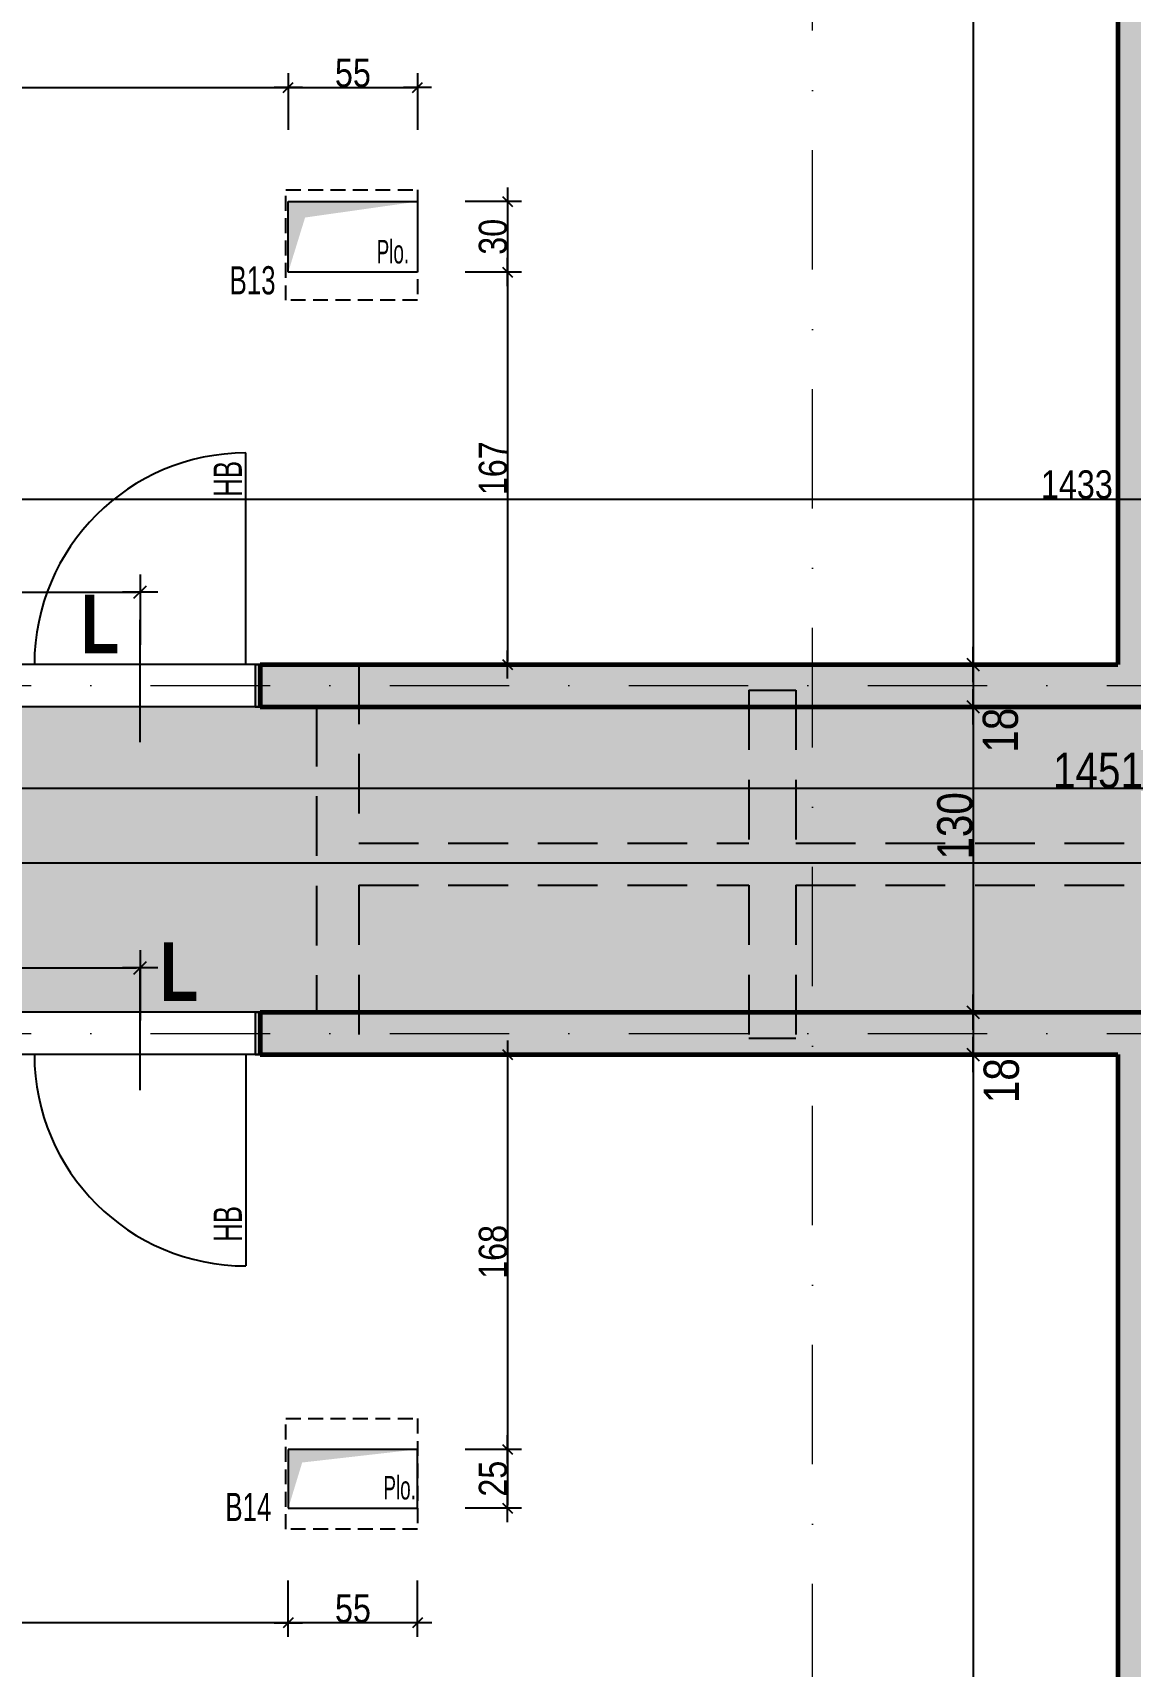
# Model space of a CAD drawing. Header units: millimetres. Extents: x 0 to 26881, y -27198 to -22998.
# Drawn here: x 21583 to 22049, y -24832 to -24137 of the extents above; entities that cross this region are included whole.
import ezdxf
from ezdxf.enums import TextEntityAlignment as Align

# ---------------------------------------------------------------- set-up
doc = ezdxf.new("R2010")
doc.units = ezdxf.units.MM
for name, pattern in [('CACHE', [9.525, 6.35, -3.175]), ('CACHEX2', [19.05, 12.7, -6.35]), ('TIRETPTX2', [50.8, 25.4, -12.7, 0, -12.7])]:
    doc.linetypes.add(name, pattern=pattern)
for name, color, linetype in [('01_cote_gen', 4, 'Continuous'), ('01_linteaux', 2, 'Continuous'), ('01_murs_sup', 2, 'CACHEX2'), ('01_poch_murs', 253, 'Continuous'), ('01_resv', 32, 'Continuous'), ('01_texte', 230, 'Continuous'), ('AA_COTES', 2, 'Continuous')]:
    doc.layers.add(name, color=color, linetype=linetype)
doc.layers.add('01_murs_coup', color=5, linetype='Continuous', lineweight=60)
doc.layers.add('01_tram_axes', color=2, linetype='TIRETPTX2', lineweight=9)
doc.styles.add('ARIAL NA', font='ARIALN.TTF')
doc.styles.add('impact', font='impact.ttf')
doc.styles.add('STYLE2', font='ARIALN.TTF')
doc.dimstyles.new('JB50', dxfattribs={"dimscale": 0.1, "dimtxt": 150, "dimasz": 15, "dimexe": 0.1, "dimexo": 0.1, "dimgap": 0.09, "dimtad": 1, "dimdec": 1, "dimdsep": 46, "dimtxsty": 'STYLE2', "dimblk1": 'BOND_G', "dimblk2": 'BOND_D', "dimsah": 1, "dimcen": 1.5, "dimdle": 0.01, "dimse1": 1, "dimse2": 1, "dimclrd": 4, "dimclre": 2, "dimclrt": 6, "dimazin": 2, "dimtfac": 2.333333, "dimtdec": 1, "dimtix": 1, "dimtmove": 2, "dimatfit": 3, "dimldrblk": 'BOND_G', "dimfxl": 1, "dimtolj": 1, "dimtzin": 0, "dimarcsym": 0})
doc.dimstyles.new('JB50res', dxfattribs={"dimscale": 0.1, "dimtxt": 120, "dimasz": 12, "dimexe": 0.1, "dimexo": 0.1, "dimgap": 0.09, "dimtad": 1, "dimdec": 1, "dimdsep": 46, "dimtxsty": 'STYLE2', "dimblk1": 'BOND_G', "dimblk2": 'BOND_D', "dimsah": 1, "dimcen": 1.5, "dimdle": 0.01, "dimse1": 1, "dimse2": 1, "dimclrd": 4, "dimclre": 2, "dimclrt": 6, "dimazin": 2, "dimtfac": 2.333333, "dimtdec": 1, "dimtix": 1, "dimtmove": 2, "dimatfit": 3, "dimldrblk": 'BOND_G', "dimfxl": 1, "dimtolj": 1, "dimtzin": 0, "dimarcsym": 0})

# ---------------------------------------------------------------- blocks, each defined once
blk = doc.blocks.new('BOND_G')
at = {"layer": 'AA_COTES', "color": 0}
for p, q in [((0, -5), (0, 15)), ((5, 0), (-5, 0)), ((1.77, 1.77), (-1.77, -1.77))]:
    blk.add_line(p, q, dxfattribs=at)
blk = doc.blocks.new('BOND_D')
at = {"layer": 'AA_COTES', "color": 0}
for p, q in [((0, 5), (0, -15)), ((5, 0), (-5, 0)), ((-1.77, -1.77), (1.77, 1.77))]:
    blk.add_line(p, q, dxfattribs=at)
blk = doc.blocks.new('*D3416')
at = {"layer": '01_cote_gen', "color": 4, "lineweight": -2, "ltscale": 0.1, "transparency": 16777216}
blk.add_line((21327.72, -24374.6), (21626.72, -24374.6), dxfattribs=at)
at = {"layer": 'Defpoints', "color": 0, "ltscale": 0.1, "transparency": 16777216}
for p in [(21326.22, -24293.84), (21628.22, -24374.6), (21628.22, -24386.39)]:
    blk.add_point(p, dxfattribs=at)
at = {"layer": '01_cote_gen', "color": 4, "lineweight": -2, "ltscale": 0.1, "transparency": 16777216, "xscale": 1.5, "yscale": 1.5, "zscale": 1.5, "rotation": 180}
blk.add_blockref('BOND_G', (21326.22, -24374.6), dxfattribs=at)
at = {"layer": '01_cote_gen', "color": 4, "lineweight": -2, "ltscale": 0.1, "transparency": 16777216, "xscale": 1.5, "yscale": 1.5, "zscale": 1.5}
blk.add_blockref('BOND_D', (21628.22, -24374.6), dxfattribs=at)
at = {"layer": '01_cote_gen', "color": 6, "ltscale": 0.1, "transparency": 16777216, "insert": (21477.22, -24366.93), "char_height": 15, "attachment_point": 5, "style": 'STYLE2'}
blk.add_mtext('\\A1;302', dxfattribs=at)
blk = doc.blocks.new('*D3421')
at = {"layer": '01_cote_gen', "color": 4, "lineweight": -2, "ltscale": 0.1, "transparency": 16777216}
blk.add_line((22759.72, -24458.23), (21311.72, -24458.23), dxfattribs=at)
at = {"layer": 'Defpoints', "color": 0, "ltscale": 0.1, "transparency": 16777216}
for p in [(22761.22, -24423.41), (21310.22, -24436.94), (21310.22, -24458.23)]:
    blk.add_point(p, dxfattribs=at)
at = {"layer": '01_cote_gen', "color": 4, "lineweight": -2, "ltscale": 0.1, "transparency": 16777216, "xscale": 1.5, "yscale": 1.5, "zscale": 1.5, "rotation": 180}
blk.add_blockref('BOND_D', (21310.22, -24458.23), dxfattribs=at)
at = {"layer": '01_cote_gen', "color": 4, "lineweight": -2, "ltscale": 0.1, "transparency": 16777216, "xscale": 1.5, "yscale": 1.5, "zscale": 1.5}
blk.add_blockref('BOND_G', (22761.22, -24458.23), dxfattribs=at)
at = {"layer": '01_cote_gen', "color": 6, "ltscale": 0.1, "transparency": 16777216, "insert": (22035.72, -24450.56), "char_height": 15, "attachment_point": 5, "style": 'STYLE2'}
blk.add_mtext('\\A1;1451', dxfattribs=at)
blk = doc.blocks.new('*D3519')
at = {"layer": '01_cote_gen', "color": 4, "lineweight": -2, "ltscale": 0.1, "transparency": 16777216}
blk.add_line((22927.72, -24489.93), (21311.72, -24489.93), dxfattribs=at)
at = {"layer": 'Defpoints', "color": 0, "ltscale": 0.1, "transparency": 16777216}
for p in [(21310.22, -24488.41), (21310.22, -24489.93), (22929.22, -24497.41)]:
    blk.add_point(p, dxfattribs=at)
at = {"layer": '01_cote_gen', "color": 4, "lineweight": -2, "ltscale": 0.1, "transparency": 16777216, "xscale": 1.5, "yscale": 1.5, "zscale": 1.5, "rotation": 180}
blk.add_blockref('BOND_D', (21310.22, -24489.93), dxfattribs=at)
at = {"layer": '01_cote_gen', "color": 4, "lineweight": -2, "ltscale": 0.1, "transparency": 16777216, "xscale": 1.5, "yscale": 1.5, "zscale": 1.5}
blk.add_blockref('BOND_G', (22929.22, -24489.93), dxfattribs=at)
at = {"layer": '01_cote_gen', "color": 6, "ltscale": 0.1, "transparency": 16777216, "insert": (22380.04, -24482.26), "char_height": 15, "attachment_point": 5, "style": 'STYLE2'}
blk.add_mtext('\\A1;1619', dxfattribs=at)
blk = doc.blocks.new('*D3520')
at = {"layer": '01_cote_gen', "color": 4, "lineweight": -2, "ltscale": 0.1, "transparency": 16777216}
blk.add_line((21311.72, -24534.5), (21626.72, -24534.5), dxfattribs=at)
at = {"layer": 'Defpoints', "color": 0, "ltscale": 0.1, "transparency": 16777216}
for p in [(21628.22, -24534.5), (21310.22, -24539.95), (21628.22, -24544.55)]:
    blk.add_point(p, dxfattribs=at)
at = {"layer": '01_cote_gen', "color": 4, "lineweight": -2, "ltscale": 0.1, "transparency": 16777216, "xscale": 1.5, "yscale": 1.5, "zscale": 1.5, "rotation": 180}
blk.add_blockref('BOND_G', (21310.22, -24534.5), dxfattribs=at)
at = {"layer": '01_cote_gen', "color": 4, "lineweight": -2, "ltscale": 0.1, "transparency": 16777216, "xscale": 1.5, "yscale": 1.5, "zscale": 1.5}
blk.add_blockref('BOND_D', (21628.22, -24534.5), dxfattribs=at)
at = {"layer": '01_cote_gen', "color": 6, "ltscale": 0.1, "transparency": 16777216, "insert": (21469.22, -24526.84), "char_height": 15, "attachment_point": 5, "style": 'STYLE2'}
blk.add_mtext('\\A1;318', dxfattribs=at)
blk = doc.blocks.new('*D3524')
at = {"layer": '01_cote_gen', "color": 4, "lineweight": -2, "ltscale": 0.1, "transparency": 16777216}
blk.add_line((21982.58, -24406.91), (21982.58, -24421.91), dxfattribs=at)
at = {"layer": 'Defpoints', "color": 0, "ltscale": 0.1, "transparency": 16777216}
for p in [(21989.87, -24405.41), (21982.58, -24423.41), (21989.87, -24423.41)]:
    blk.add_point(p, dxfattribs=at)
at = {"layer": '01_cote_gen', "color": 4, "lineweight": -2, "ltscale": 0.1, "transparency": 16777216, "xscale": 1.5, "yscale": 1.5, "zscale": 1.5}
for name, p, rotation in [('BOND_G', (21982.58, -24405.41), 90), ('BOND_D', (21982.58, -24423.41), 270)]:
    blk.add_blockref(name, p, dxfattribs=dict(at, rotation=rotation))
at = {"layer": '01_cote_gen', "color": 6, "ltscale": 0.1, "transparency": 16777216, "insert": (21994.29, -24433.4), "char_height": 15, "attachment_point": 5, "rotation": 90, "style": 'STYLE2'}
blk.add_mtext('\\A1;18', dxfattribs=at)
blk = doc.blocks.new('*D3525')
at = {"layer": '01_cote_gen', "color": 4, "lineweight": -2, "ltscale": 0.1, "transparency": 16777216}
blk.add_line((21982.58, -24424.91), (21982.58, -24551.91), dxfattribs=at)
at = {"layer": 'Defpoints', "color": 0, "ltscale": 0.1, "transparency": 16777216}
for p in [(21989.87, -24423.41), (21945.33, -24553.41), (21982.58, -24553.41)]:
    blk.add_point(p, dxfattribs=at)
at = {"layer": '01_cote_gen', "color": 4, "lineweight": -2, "ltscale": 0.1, "transparency": 16777216, "xscale": 1.5, "yscale": 1.5, "zscale": 1.5}
for name, p, rotation in [('BOND_G', (21982.58, -24423.41), 90), ('BOND_D', (21982.58, -24553.41), 270)]:
    blk.add_blockref(name, p, dxfattribs=dict(at, rotation=rotation))
at = {"layer": '01_cote_gen', "color": 6, "ltscale": 0.1, "transparency": 16777216, "insert": (21974.91, -24474.11), "char_height": 15, "attachment_point": 5, "rotation": 90, "style": 'STYLE2'}
blk.add_mtext('\\A1;130', dxfattribs=at)
blk = doc.blocks.new('*D3526')
at = {"layer": '01_cote_gen', "color": 4, "lineweight": -2, "ltscale": 0.1, "transparency": 16777216}
blk.add_line((21982.58, -24554.91), (21982.58, -24569.91), dxfattribs=at)
at = {"layer": 'Defpoints', "color": 0, "ltscale": 0.1, "transparency": 16777216}
for p in [(21945.33, -24553.41), (21943.94, -24571.41), (21982.58, -24571.41)]:
    blk.add_point(p, dxfattribs=at)
at = {"layer": '01_cote_gen', "color": 4, "lineweight": -2, "ltscale": 0.1, "transparency": 16777216, "xscale": 1.5, "yscale": 1.5, "zscale": 1.5}
for name, p, rotation in [('BOND_G', (21982.58, -24553.41), 90), ('BOND_D', (21982.58, -24571.41), 270)]:
    blk.add_blockref(name, p, dxfattribs=dict(at, rotation=rotation))
at = {"layer": '01_cote_gen', "color": 6, "ltscale": 0.1, "transparency": 16777216, "insert": (21994.67, -24582.54), "char_height": 15, "attachment_point": 5, "rotation": 90, "style": 'STYLE2'}
blk.add_mtext('\\A1;18', dxfattribs=at)
blk = doc.blocks.new('*D3527')
at = {"layer": '01_cote_gen', "color": 4, "lineweight": -2, "ltscale": 0.1, "transparency": 16777216}
blk.add_line((21982.58, -24572.91), (21982.58, -25162.91), dxfattribs=at)
at = {"layer": 'Defpoints', "color": 0, "ltscale": 0.1, "transparency": 16777216}
for p in [(21943.94, -24571.41), (21962.03, -25164.41), (21982.58, -25164.41)]:
    blk.add_point(p, dxfattribs=at)
at = {"layer": '01_cote_gen', "color": 4, "lineweight": -2, "ltscale": 0.1, "transparency": 16777216, "xscale": 1.5, "yscale": 1.5, "zscale": 1.5}
for name, p, rotation in [('BOND_G', (21982.58, -24571.41), 90), ('BOND_D', (21982.58, -25164.41), 270)]:
    blk.add_blockref(name, p, dxfattribs=dict(at, rotation=rotation))
at = {"layer": '01_cote_gen', "color": 6, "ltscale": 0.1, "transparency": 16777216, "insert": (21974.91, -24867.91), "char_height": 15, "attachment_point": 5, "rotation": 90, "style": 'STYLE2'}
blk.add_mtext('\\A1;593', dxfattribs=at)
blk = doc.blocks.new('*D3530')
at = {"layer": '01_cote_gen', "color": 4, "lineweight": -2, "ltscale": 0.1, "transparency": 16777216}
blk.add_line((21982.58, -23813.91), (21982.58, -24403.91), dxfattribs=at)
at = {"layer": 'Defpoints', "color": 0, "ltscale": 0.1, "transparency": 16777216}
for p in [(21934.78, -23812.41), (21934.78, -24405.41), (21982.58, -24405.41)]:
    blk.add_point(p, dxfattribs=at)
at = {"layer": '01_cote_gen', "color": 4, "lineweight": -2, "ltscale": 0.1, "transparency": 16777216, "xscale": 1.5, "yscale": 1.5, "zscale": 1.5}
for name, p, rotation in [('BOND_G', (21982.58, -23812.41), 90), ('BOND_D', (21982.58, -24405.41), 270)]:
    blk.add_blockref(name, p, dxfattribs=dict(at, rotation=rotation))
at = {"layer": '01_cote_gen', "color": 6, "ltscale": 0.1, "transparency": 16777216, "insert": (21974.91, -24108.91), "char_height": 15, "attachment_point": 5, "rotation": 90, "style": 'STYLE2'}
blk.add_mtext('\\A1;593', dxfattribs=at)
blk = doc.blocks.new('*D3835')
at = {"layer": '01_resv', "color": 4, "lineweight": -2, "ltscale": 0.1, "transparency": 16777216}
blk.add_line((21327.42, -24159.81), (21690.03, -24159.81), dxfattribs=at)
at = {"layer": 'Defpoints', "color": 0, "ltscale": 0.1, "transparency": 16777216}
for p in [(21691.23, -24159.81), (21326.22, -24176.33), (21691.23, -24208.4)]:
    blk.add_point(p, dxfattribs=at)
at = {"layer": '01_resv', "color": 4, "lineweight": -2, "ltscale": 0.1, "transparency": 16777216, "xscale": 1.2, "yscale": 1.2, "zscale": 1.2, "rotation": 180}
blk.add_blockref('BOND_G', (21326.22, -24159.81), dxfattribs=at)
at = {"layer": '01_resv', "color": 4, "lineweight": -2, "ltscale": 0.1, "transparency": 16777216, "xscale": 1.2, "yscale": 1.2, "zscale": 1.2}
blk.add_blockref('BOND_D', (21691.23, -24159.81), dxfattribs=at)
at = {"layer": '01_resv', "color": 6, "ltscale": 0.1, "transparency": 16777216, "insert": (21508.73, -24153.67), "char_height": 12, "attachment_point": 5, "style": 'STYLE2'}
blk.add_mtext('\\A1;365', dxfattribs=at)
blk = doc.blocks.new('*D3823')
at = {"layer": '01_resv', "color": 4, "lineweight": -2, "ltscale": 0.1, "transparency": 16777216}
blk.add_line((21692.43, -24159.81), (21745.03, -24159.81), dxfattribs=at)
at = {"layer": 'Defpoints', "color": 0, "ltscale": 0.1, "transparency": 16777216}
for p in [(21746.23, -24159.81), (21691.23, -24165.81), (21746.23, -24208.4)]:
    blk.add_point(p, dxfattribs=at)
at = {"layer": '01_resv', "color": 4, "lineweight": -2, "ltscale": 0.1, "transparency": 16777216, "xscale": 1.2, "yscale": 1.2, "zscale": 1.2, "rotation": 180}
blk.add_blockref('BOND_G', (21691.23, -24159.81), dxfattribs=at)
at = {"layer": '01_resv', "color": 4, "lineweight": -2, "ltscale": 0.1, "transparency": 16777216, "xscale": 1.2, "yscale": 1.2, "zscale": 1.2}
blk.add_blockref('BOND_D', (21746.23, -24159.81), dxfattribs=at)
at = {"layer": '01_resv', "color": 6, "ltscale": 0.1, "transparency": 16777216, "insert": (21718.73, -24153.7), "char_height": 12, "attachment_point": 5, "style": 'STYLE2'}
blk.add_mtext('\\A1;55', dxfattribs=at)
blk = doc.blocks.new('*D3836')
at = {"layer": '01_resv', "color": 4, "lineweight": -2, "ltscale": 0.1, "transparency": 16777216}
blk.add_line((21784.51, -24209.6), (21784.51, -24237.2), dxfattribs=at)
at = {"layer": 'Defpoints', "color": 0, "ltscale": 0.1, "transparency": 16777216}
for p in [(21746.23, -24208.4), (21718.73, -24238.4), (21784.51, -24238.4)]:
    blk.add_point(p, dxfattribs=at)
at = {"layer": '01_resv', "color": 4, "lineweight": -2, "ltscale": 0.1, "transparency": 16777216, "xscale": 1.2, "yscale": 1.2, "zscale": 1.2}
for name, p, rotation in [('BOND_G', (21784.51, -24208.4), 90), ('BOND_D', (21784.51, -24238.4), 270)]:
    blk.add_blockref(name, p, dxfattribs=dict(at, rotation=rotation))
at = {"layer": '01_resv', "color": 6, "ltscale": 0.1, "transparency": 16777216, "insert": (21778.38, -24223.4), "char_height": 12, "attachment_point": 5, "rotation": 90, "style": 'STYLE2'}
blk.add_mtext('\\A1;30', dxfattribs=at)
blk = doc.blocks.new('*D3824')
at = {"layer": '01_resv', "color": 4, "lineweight": -2, "ltscale": 0.1, "transparency": 16777216}
blk.add_line((21784.51, -24239.6), (21784.51, -24404.21), dxfattribs=at)
at = {"layer": 'Defpoints', "color": 0, "ltscale": 0.1, "transparency": 16777216}
for p in [(21778.51, -24238.4), (21770.84, -24405.41), (21784.51, -24405.41)]:
    blk.add_point(p, dxfattribs=at)
at = {"layer": '01_resv', "color": 4, "lineweight": -2, "ltscale": 0.1, "transparency": 16777216, "xscale": 1.2, "yscale": 1.2, "zscale": 1.2}
for name, p, rotation in [('BOND_G', (21784.51, -24238.4), 90), ('BOND_D', (21784.51, -24405.41), 270)]:
    blk.add_blockref(name, p, dxfattribs=dict(at, rotation=rotation))
at = {"layer": '01_resv', "color": 6, "ltscale": 0.1, "transparency": 16777216, "insert": (21778.38, -24321.91), "char_height": 12, "attachment_point": 5, "rotation": 90, "style": 'STYLE2'}
blk.add_mtext('\\A1;167', dxfattribs=at)
blk = doc.blocks.new('*D3825')
at = {"layer": '01_resv', "color": 4, "lineweight": -2, "ltscale": 0.1, "transparency": 16777216}
blk.add_line((21784.51, -24572.61), (21784.51, -24738.26), dxfattribs=at)
at = {"layer": 'Defpoints', "color": 0, "ltscale": 0.1, "transparency": 16777216}
for p in [(21769.13, -24571.41), (21746.25, -24739.46), (21784.51, -24739.46)]:
    blk.add_point(p, dxfattribs=at)
at = {"layer": '01_resv', "color": 4, "lineweight": -2, "ltscale": 0.1, "transparency": 16777216, "xscale": 1.2, "yscale": 1.2, "zscale": 1.2}
for name, p, rotation in [('BOND_G', (21784.51, -24571.41), 90), ('BOND_D', (21784.51, -24739.46), 270)]:
    blk.add_blockref(name, p, dxfattribs=dict(at, rotation=rotation))
at = {"layer": '01_resv', "color": 6, "ltscale": 0.1, "transparency": 16777216, "insert": (21778.38, -24655.43), "char_height": 12, "attachment_point": 5, "rotation": 90, "style": 'STYLE2'}
blk.add_mtext('\\A1;168', dxfattribs=at)
blk = doc.blocks.new('*D3837')
at = {"layer": '01_resv', "color": 4, "lineweight": -2, "ltscale": 0.1, "transparency": 16777216}
blk.add_line((21784.51, -24740.66), (21784.51, -24763.26), dxfattribs=at)
at = {"layer": 'Defpoints', "color": 0, "ltscale": 0.1, "transparency": 16777216}
for p in [(21766.51, -24739.46), (21734.23, -24764.46), (21784.51, -24764.46)]:
    blk.add_point(p, dxfattribs=at)
at = {"layer": '01_resv', "color": 4, "lineweight": -2, "ltscale": 0.1, "transparency": 16777216, "xscale": 1.2, "yscale": 1.2, "zscale": 1.2}
for name, p, rotation in [('BOND_G', (21784.51, -24739.46), 90), ('BOND_D', (21784.51, -24764.46), 270)]:
    blk.add_blockref(name, p, dxfattribs=dict(at, rotation=rotation))
at = {"layer": '01_resv', "color": 6, "ltscale": 0.1, "transparency": 16777216, "insert": (21778.38, -24751.96), "char_height": 12, "attachment_point": 5, "rotation": 90, "style": 'STYLE2'}
blk.add_mtext('\\A1;25', dxfattribs=at)
blk = doc.blocks.new('*D3838')
at = {"layer": '01_resv', "color": 4, "lineweight": -2, "ltscale": 0.1, "transparency": 16777216}
blk.add_line((21745.05, -24813.33), (21692.45, -24813.33), dxfattribs=at)
at = {"layer": 'Defpoints', "color": 0, "ltscale": 0.1, "transparency": 16777216}
for p in [(21691.25, -24739.46), (21746.25, -24751.96), (21691.25, -24813.33)]:
    blk.add_point(p, dxfattribs=at)
at = {"layer": '01_resv', "color": 4, "lineweight": -2, "ltscale": 0.1, "transparency": 16777216, "xscale": 1.2, "yscale": 1.2, "zscale": 1.2, "rotation": 180}
blk.add_blockref('BOND_D', (21691.25, -24813.33), dxfattribs=at)
at = {"layer": '01_resv', "color": 4, "lineweight": -2, "ltscale": 0.1, "transparency": 16777216, "xscale": 1.2, "yscale": 1.2, "zscale": 1.2}
blk.add_blockref('BOND_G', (21746.25, -24813.33), dxfattribs=at)
at = {"layer": '01_resv', "color": 6, "ltscale": 0.1, "transparency": 16777216, "insert": (21718.75, -24807.22), "char_height": 12, "attachment_point": 5, "style": 'STYLE2'}
blk.add_mtext('\\A1;55', dxfattribs=at)
blk = doc.blocks.new('*D3839')
at = {"layer": '01_resv', "color": 4, "lineweight": -2, "ltscale": 0.1, "transparency": 16777216}
blk.add_line((21690.05, -24813.33), (21327.42, -24813.33), dxfattribs=at)
at = {"layer": 'Defpoints', "color": 0, "ltscale": 0.1, "transparency": 16777216}
for p in [(21326.22, -24795.33), (21691.25, -24795.33), (21326.22, -24813.33)]:
    blk.add_point(p, dxfattribs=at)
at = {"layer": '01_resv', "color": 4, "lineweight": -2, "ltscale": 0.1, "transparency": 16777216, "xscale": 1.2, "yscale": 1.2, "zscale": 1.2, "rotation": 180}
blk.add_blockref('BOND_D', (21326.22, -24813.33), dxfattribs=at)
at = {"layer": '01_resv', "color": 4, "lineweight": -2, "ltscale": 0.1, "transparency": 16777216, "xscale": 1.2, "yscale": 1.2, "zscale": 1.2}
blk.add_blockref('BOND_G', (21691.25, -24813.33), dxfattribs=at)
at = {"layer": '01_resv', "color": 6, "ltscale": 0.1, "transparency": 16777216, "insert": (21508.73, -24807.2), "char_height": 12, "attachment_point": 5, "style": 'STYLE2'}
blk.add_mtext('\\A1;365', dxfattribs=at)
blk = doc.blocks.new('*D4219')
at = {"layer": '01_cote_gen', "color": 4, "lineweight": -2, "transparency": 16777216}
blk.add_line((21311.42, -24335.01), (22742.02, -24335.01), dxfattribs=at)
at = {"layer": 'Defpoints', "color": 0, "transparency": 16777216}
for p in [(22743.22, -24335.01), (21310.22, -24359.7), (22743.22, -24370.41)]:
    blk.add_point(p, dxfattribs=at)
at = {"layer": '01_cote_gen', "color": 4, "lineweight": -2, "transparency": 16777216, "xscale": 1.2, "yscale": 1.2, "zscale": 1.2, "rotation": 180}
blk.add_blockref('BOND_G', (21310.22, -24335.01), dxfattribs=at)
at = {"layer": '01_cote_gen', "color": 4, "lineweight": -2, "transparency": 16777216, "xscale": 1.2, "yscale": 1.2, "zscale": 1.2}
blk.add_blockref('BOND_D', (22743.22, -24335.01), dxfattribs=at)
at = {"layer": '01_cote_gen', "color": 6, "transparency": 16777216, "insert": (22026.72, -24328.88), "char_height": 12, "attachment_point": 5, "style": 'STYLE2'}
blk.add_mtext('\\A1;1433', dxfattribs=at)

msp = doc.modelspace()

# ---------------------------------------------------------------- hatches: boundary and pattern name
at = {"layer": '01_murs_sup', "ltscale": 0.1}
h = msp.add_hatch(dxfattribs=at)
h.set_pattern_fill('DASH', color=256, scale=2.5, angle=135)
h.set_pattern_definition([(135, (-8664.7416, 5453.817), (-11.2253202, 9e-16), [7.9375, -7.9375])])
h.paths.add_polyline_path([(20037.22, -23796.41), (19924.22, -23796.41), (19924.22, -24268.41), (19940.22, -24268.41), (19940.22, -23812.41), (20037.22, -23812.41)])
h.paths.add_polyline_path([(20337.22, -23796.41), (20237.22, -23796.41), (20237.22, -23812.41), (20337.22, -23812.41)])
h.paths.add_polyline_path([(20637.22, -23796.41), (20558.22, -23796.41), (20558.22, -23596.41), (20540.22, -23596.41), (20540.22, -23796.41), (20437.22, -23796.41), (20437.22, -23812.41), (20540.22, -23812.41), (20540.22, -24457.42), (20558.22, -24457.42), (20558.22, -24423.42), (20931.22, -24423.42), (20931.22, -24405.39), (20558.22, -24405.42), (20558.22, -23812.41), (20637.22, -23812.41)])
h.paths.add_polyline_path([(21037.22, -23796.41), (20837.22, -23796.41), (20837.22, -23812.41), (21037.22, -23812.41)])
h.paths.add_polyline_path([(21308.22, -23596.41), (21292.22, -23596.41), (21292.22, -23796.41), (21137.22, -23796.41), (21137.22, -23812.41), (21292.22, -23812.41), (21292.22, -24405.41), (21033.22, -24405.41), (21033.22, -24423.41), (21308.22, -24423.4)])
h.paths.add_polyline_path([(21536.22, -23796.41), (21310.22, -23796.41), (21310.22, -24423.41), (21575.22, -24423.41), (21575.22, -24405.41), (21326.22, -24405.41), (21326.22, -23812.41), (21536.22, -23812.41)])
h.paths.add_polyline_path([(21794.22, -23796.41), (21636.22, -23796.41), (21636.22, -23812.41), (21794.22, -23812.41)])
h.paths.add_polyline_path([(22112.22, -23796.41), (21894.22, -23796.41), (21894.22, -23812.41), (22112.22, -23812.41)])
h.paths.add_polyline_path([(22349.22, -23796.41), (22212.22, -23796.41), (22212.22, -23812.41), (22333.22, -23812.41), (22333.22, -23863.41), (22349.22, -23863.41)])
h.paths.add_polyline_path([(22349.22, -24063.41), (22333.22, -24063.41), (22333.22, -24212.41), (22349.22, -24212.41)])
h.paths.add_polyline_path([(22349.22, -24312.41), (22333.22, -24312.41), (22333.22, -24481.41), (21907.22, -24481.41), (21907.22, -24416.41), (21887.22, -24416.41), (21887.22, -24481.41), (21721.22, -24481.41), (21721.22, -24405.41), (21677.22, -24405.41), (21677.22, -24423.41), (21703.22, -24423.41), (21703.22, -24553.41), (21677.22, -24553.41), (21677.22, -24571.41), (21721.22, -24571.41), (21721.22, -24499.41), (21887.22, -24499.41), (21887.22, -24564.41), (21907.22, -24564.41), (21907.22, -24499.41), (22333.22, -24499.41), (22333.22, -24667.41), (22349.22, -24667.41)])
h.paths.add_polyline_path([(22349.22, -24767.41), (22333.22, -24767.41), (22333.22, -24863.41), (22349.22, -24863.41)])
h.paths.add_polyline_path([(21575.22, -24553.41), (21310.22, -24553.41), (21310.22, -25180.41), (21571.22, -25180.41), (21571.22, -25164.41), (21326.22, -25164.41), (21326.22, -24571.41), (21575.22, -24571.41)])
h.paths.add_polyline_path([(21308.22, -24568.4), (21069.22, -24568.4), (21069.22, -24586.4), (21292.22, -24586.4), (21292.22, -24926.4), (20952.22, -24926.4), (20952.22, -24586.4), (20967.22, -24586.4), (20967.22, -24568.4), (20869.22, -24568.4), (20869.22, -24586.4), (20932.22, -24586.4), (20932.22, -24749.4), (20707.22, -24749.4), (20707.22, -24586.4), (20767.22, -24586.4), (20767.22, -24568.4), (20687.22, -24568.4), (20687.22, -24989.39), (20913.18, -24989.39), (20913.18, -25154.39), (20688.22, -25154.39), (20688.22, -25338.39), (20706.22, -25338.39), (20706.22, -25174.39), (20933.18, -25174.39), (20933.18, -24946.4), (21292.22, -24946.4), (21292.22, -25219.41), (21308.22, -25219.41)])
h.paths.add_polyline_path([(20932.22, -24769.4), (20932.22, -24859.4), (20707.22, -24859.4), (20707.22, -24769.4)], flags=16)
h.paths.add_polyline_path([(20932.22, -24879.4), (20932.22, -24926.4), (20913.18, -24926.4), (20913.18, -24969.39), (20707.22, -24969.39), (20707.22, -24879.4)], flags=16)
h.paths.add_polyline_path([(20558.22, -24559.42), (20540.22, -24559.42), (20540.22, -24623.41), (19940.22, -24623.41), (19940.22, -24368.41), (19924.22, -24368.41), (19924.22, -24768.41), (19940.22, -24768.41), (19940.22, -24641.41), (20540.22, -24641.41), (20540.22, -25047.41), (20558.22, -25047.41)])
at = {"layer": '01_poch_murs', "ltscale": 0.1}
h = msp.add_hatch(color=256, dxfattribs=at)
h.dxf.hatch_style = 1
h.paths.add_polyline_path([(22070.22, -24405.41), (22062.22, -24405.41), (22062.22, -24096.41), (22044.22, -24096.41), (22044.22, -24405.41), (21679.22, -24405.41), (21679.22, -24423.41), (22070.22, -24423.41)])
h = msp.add_hatch(dxfattribs=at)
h.set_pattern_fill('SACNCR', color=256, scale=10, angle=90)
edge = h.paths.add_edge_path()
edge.add_arc((22466.29, -24503.35), 30.98, 0, 360)
edge = h.paths.add_edge_path()
edge.add_arc((20598.56, -24883.72), 30.98, 0, 360)
h.paths.add_polyline_path([(21308.22, -24423.4), (21033.22, -24423.41), (21033.22, -24423.42), (20931.22, -24423.42), (20558.22, -24423.42), (20558.22, -24457.42), (20558.22, -24559.42), (20558.22, -25047.41), (20558.22, -25149.41), (20558.22, -25640.42), (20581.22, -25640.42), (20683.22, -25640.42), (20688.22, -25640.42), (20688.22, -25440.39), (20688.22, -25338.39), (20688.22, -25154.39), (20710.18, -25154.39), (20710.18, -24989.39), (20687.22, -24989.39), (20687.22, -24568.4), (20767.22, -24568.4), (20869.22, -24568.4), (20967.22, -24568.4), (21069.22, -24568.4), (21308.22, -24568.4)])
edge = h.paths.add_edge_path()
edge.add_arc((22719, -24503.35), 30.98, 0, 360)
h.paths.add_polyline_path([(22929.22, -24446.41), (22929.22, -24388.41), (22761.22, -24388.41), (22761.22, -24423.41), (22172.22, -24423.41), (22070.22, -24423.41), (21679.22, -24423.41), (21577.22, -24423.41), (21310.22, -24423.41), (21310.22, -24553.41), (21577.22, -24553.41), (21679.22, -24553.41), (22578.22, -24553.41), (22680.22, -24553.41), (22929.22, -24553.41), (22929.22, -24548.41)])
h = msp.add_hatch(color=256, dxfattribs=at)
h.dxf.hatch_style = 1
h.paths.add_polyline_path([(22578.22, -24553.41), (21679.22, -24553.41), (21679.22, -24571.41), (22044.22, -24571.41), (22044.22, -25164.41), (22062.22, -25164.41), (22062.22, -24571.41), (22578.22, -24571.41)])
h.paths.add_polyline_path([(22044.22, -25164.41), (21970.22, -25164.41), (21970.22, -25180.41), (22044.22, -25180.41)])
h.paths.add_polyline_path([(21770.22, -25164.41), (21671.22, -25164.41), (21671.22, -25180.41), (21770.22, -25180.41)])
h.paths.add_polyline_path([(21571.22, -25164.41), (21326.22, -25164.41), (21326.22, -24571.37), (21368.2, -24571.37), (21577.22, -24571.41), (21577.22, -24553.41), (21310.22, -24553.41), (21310.22, -25180.41), (21571.22, -25180.41)])

# ---------------------------------------------------------------- linework, layer by layer
at = {"layer": '01_linteaux', "ltscale": 0.1}
for p, q in [((21673.22, -24405.41), (21673.22, -24315.41)), ((21628.22, -24438.53), (21628.22, -24386.39)), ((21679.22, -24405.41), (21577.22, -24405.41)), ((21679.22, -24423.41), (21577.22, -24423.41)), ((21628.22, -24586.53), (21628.22, -24534.39)), ((21679.22, -24553.41), (21577.22, -24553.41)), ((21679.22, -24571.41), (21577.22, -24571.41)), ((21673.22, -24571.41), (21673.22, -24661.41))]:
    msp.add_line(p, q, dxfattribs=at)
for centre, start, end in [((21673.22, -24405.41), 90, 180), ((21673.22, -24571.41), 180, 270)]:
    msp.add_arc(centre, 90, start, end, dxfattribs=at)
at = {"layer": '01_murs_coup'}
for p, q in [((22044.22, -23812.41), (22044.22, -24405.41)), ((21679.22, -24405.41), (21679.22, -24423.41)), ((21679.22, -24405.41), (22044.22, -24405.41)), ((21679.22, -24423.41), (22070.22, -24423.41)), ((21679.22, -24553.41), (21679.22, -24571.41)), ((21679.22, -24553.41), (22578.22, -24553.41)), ((21679.22, -24571.41), (22044.22, -24571.41)), ((22044.22, -24571.41), (22044.22, -25164.41))]:
    msp.add_line(p, q, dxfattribs=at)
at = {"layer": '01_murs_sup', "ltscale": 2}
for p, q in [((21677.22, -24405.41), (21721.22, -24405.41)), ((21677.22, -24405.41), (21677.22, -24423.41)), ((21721.22, -24405.41), (21721.22, -24481.41)), ((21887.22, -24416.41), (21887.22, -24481.41)), ((21887.22, -24416.41), (21907.22, -24416.41)), ((21907.22, -24416.41), (21907.22, -24481.41)), ((21677.22, -24423.41), (21703.22, -24423.41)), ((21703.22, -24423.41), (21703.22, -24553.41)), ((21721.22, -24481.41), (21887.22, -24481.41)), ((21907.22, -24481.41), (22333.22, -24481.41)), ((21721.22, -24499.41), (21721.22, -24571.41)), ((21721.22, -24499.41), (21887.22, -24499.41)), ((21887.22, -24499.41), (21887.22, -24564.41)), ((21907.22, -24499.41), (21907.22, -24564.41)), ((21907.22, -24499.41), (22333.22, -24499.41)), ((21677.22, -24553.41), (21677.22, -24571.41)), ((21677.22, -24553.41), (21703.22, -24553.41)), ((21887.22, -24564.41), (21907.22, -24564.41)), ((21677.22, -24571.41), (21721.22, -24571.41))]:
    msp.add_line(p, q, dxfattribs=at)
at = {"layer": '01_resv', "linetype": 'CACHE'}
for p, q in [((21690.19, -24203.38), (21746.23, -24203.39)), ((21690.19, -24250.4), (21690.2, -24203.38)), ((21746.23, -24203.39), (21746.23, -24250.4)), ((21746.23, -24250.4), (21690.19, -24250.4)), ((21690.2, -24773.39), (21690.19, -24726.38)), ((21690.19, -24726.39), (21746.25, -24726.39)), ((21746.25, -24726.39), (21746.25, -24773.39)), ((21746.25, -24773.39), (21690.2, -24773.39))]:
    msp.add_line(p, q, dxfattribs=at)
at = {"layer": '01_resv', "ltscale": 0.1}
for p, q in [((21691.23, -24238.4), (21691.23, -24208.4)), ((21691.23, -24208.4), (21746.23, -24208.4)), ((21691.23, -24238.4), (21691.23, -24208.4)), ((21746.23, -24208.4), (21746.23, -24238.4)), ((21746.23, -24238.4), (21691.23, -24238.4)), ((21746.25, -24739.46), (21691.25, -24739.46)), ((21691.25, -24739.46), (21691.25, -24764.46)), ((21746.25, -24764.46), (21746.25, -24739.46)), ((21691.25, -24764.46), (21746.25, -24764.46))]:
    msp.add_line(p, q, dxfattribs=at)
for points in [[(21691.23, -24238.4), (21691.23, -24208.4), (21698.39, -24215.19)], [(21691.23, -24208.4), (21746.23, -24208.4), (21698.39, -24215.19)], [(21691.25, -24764.46), (21691.25, -24739.46), (21697.16, -24745.07)], [(21691.25, -24739.46), (21746.25, -24739.46), (21697.16, -24745.07)]]:
    msp.add_solid(points, dxfattribs=at)
at = {"layer": '01_tram_axes', "color": 253, "ltscale": 2}
for p, q in [((21914.22, -26474.69), (21914.22, -23114.83)), ((18988.49, -24414.41), (23635.77, -24414.41)), ((18988.49, -24562.41), (23635.77, -24562.41))]:
    msp.add_line(p, q, dxfattribs=at)

# ---------------------------------------------------------------- texts
at = {"layer": '01_texte', "style": 'STYLE2'}
for s, height, width, p in [('Plo.', 10, 0.7, (21728.84, -24234.72)), ('B13', 12, 0.8, (21666.27, -24247.9)), ('Plo.', 10, 0.7, (21731.71, -24760.78)), ('B14', 12, 0.8, (21664.47, -24769.98))]:
    msp.add_text(s, height=height, dxfattribs=dict(at, width=width)).set_placement(p)
at = {"layer": '01_texte', "style": 'ARIAL NA', "width": 0.8}
for p in [(21671.48, -24334.07), (21671.48, -24651.18)]:
    msp.add_text('HB', height=12, rotation=90, dxfattribs=at).set_placement(p)
at = {"layer": '01_texte', "style": 'impact'}
for p in [(21611.22, -24408.19), (21644.76, -24556.19)]:
    msp.add_text('L', height=25, dxfattribs=at).set_placement(p, align=Align.BOTTOM_CENTER)

# ---------------------------------------------------------------- dimensions: what is measured, and where the dimension line sits
at = {"layer": '01_cote_gen', "ltscale": 0.1}
for base, p1, p2, picture, middle in [((21982.58, -24405.41), (21934.78, -23812.41), (21934.78, -24405.41), '*D3530', (21974.91, -24108.91)), ((21982.58, -25164.41), (21943.94, -24571.41), (21962.03, -25164.41), '*D3527', (21974.91, -24867.91))]:
    dim = msp.add_linear_dim(base=base, p1=p1, p2=p2, angle=90, dimstyle='JB50', dxfattribs=at)
    dim.commit()
    dim.dimension.update_dxf_attribs({"geometry": picture, "text_midpoint": middle})
for base, p1, p2, picture, middle in [((21628.22, -24374.6), (21326.22, -24293.84), (21628.22, -24386.39), '*D3416', (21477.22, -24366.93)), ((21310.22, -24458.23), (22761.22, -24423.41), (21310.22, -24436.94), '*D3421', (22035.72, -24450.56)), ((21628.22, -24534.5), (21310.22, -24539.95), (21628.22, -24544.55), '*D3520', (21469.22, -24526.84))]:
    dim = msp.add_linear_dim(base=base, p1=p1, p2=p2, dimstyle='JB50', dxfattribs=at)
    dim.commit()
    dim.dimension.update_dxf_attribs({"geometry": picture, "text_midpoint": middle})
at = {"layer": '01_cote_gen'}
dim = msp.add_linear_dim(base=(22743.22, -24335.01), p1=(21310.22, -24359.7), p2=(22743.22, -24370.41), dimstyle='JB50res', dxfattribs=at)
dim.commit()
dim.dimension.update_dxf_attribs({"geometry": '*D4219', "text_midpoint": (22026.72, -24328.88)})
at = {"layer": '01_cote_gen', "ltscale": 0.1}
for base, p1, p2, picture, middle in [((21982.58, -24423.41), (21989.87, -24405.41), (21989.87, -24423.41), '*D3524', (21994.29, -24433.4)), ((21982.58, -24553.41), (21989.87, -24423.41), (21945.33, -24553.41), '*D3525', (21974.91, -24474.11)), ((21982.58, -24571.41), (21945.33, -24553.41), (21943.94, -24571.41), '*D3526', (21994.67, -24582.54))]:
    dim = msp.add_linear_dim(base=base, p1=p1, p2=p2, angle=90, dimstyle='JB50', dxfattribs=at)
    dim.commit()
    dim.dimension.update_dxf_attribs({"geometry": picture, "text_midpoint": middle, "dimtype": 160})
dim = msp.add_linear_dim(base=(21310.22, -24489.93), p1=(22929.22, -24497.41), p2=(21310.22, -24488.41), dimstyle='JB50', dxfattribs=at)
dim.commit()
dim.dimension.update_dxf_attribs({"geometry": '*D3519', "text_midpoint": (22380.04, -24482.26), "dimtype": 160})
at = {"layer": '01_resv', "ltscale": 0.1}
for base, p1, p2, picture, middle in [((21691.23, -24159.81), (21326.22, -24176.33), (21691.23, -24208.4), '*D3835', (21508.73, -24153.67)), ((21746.23, -24159.81), (21691.23, -24165.81), (21746.23, -24208.4), '*D3823', (21718.73, -24153.7)), ((21691.25, -24813.33), (21746.25, -24751.96), (21691.25, -24739.46), '*D3838', (21718.75, -24807.22)), ((21326.22, -24813.33), (21691.25, -24795.33), (21326.22, -24795.33), '*D3839', (21508.73, -24807.2))]:
    dim = msp.add_linear_dim(base=base, p1=p1, p2=p2, dimstyle='JB50res', dxfattribs=at)
    dim.commit()
    dim.dimension.update_dxf_attribs({"geometry": picture, "text_midpoint": middle})
for base, p1, p2, picture, middle in [((21784.51, -24238.4), (21746.23, -24208.4), (21718.73, -24238.4), '*D3836', (21778.38, -24223.4)), ((21784.51, -24405.41), (21778.51, -24238.4), (21770.84, -24405.41), '*D3824', (21778.38, -24321.91)), ((21784.5126, -24739.4561), (21769.1321, -24571.4139), (21746.2451, -24739.4561), '*D3825', (21778.3767, -24655.435)), ((21784.51, -24764.46), (21766.51, -24739.46), (21734.23, -24764.46), '*D3837', (21778.38, -24751.96))]:
    dim = msp.add_linear_dim(base=base, p1=p1, p2=p2, angle=90, dimstyle='JB50res', dxfattribs=at)
    dim.commit()
    dim.dimension.update_dxf_attribs({"geometry": picture, "text_midpoint": middle})

doc.saveas('drawing.dxf')
